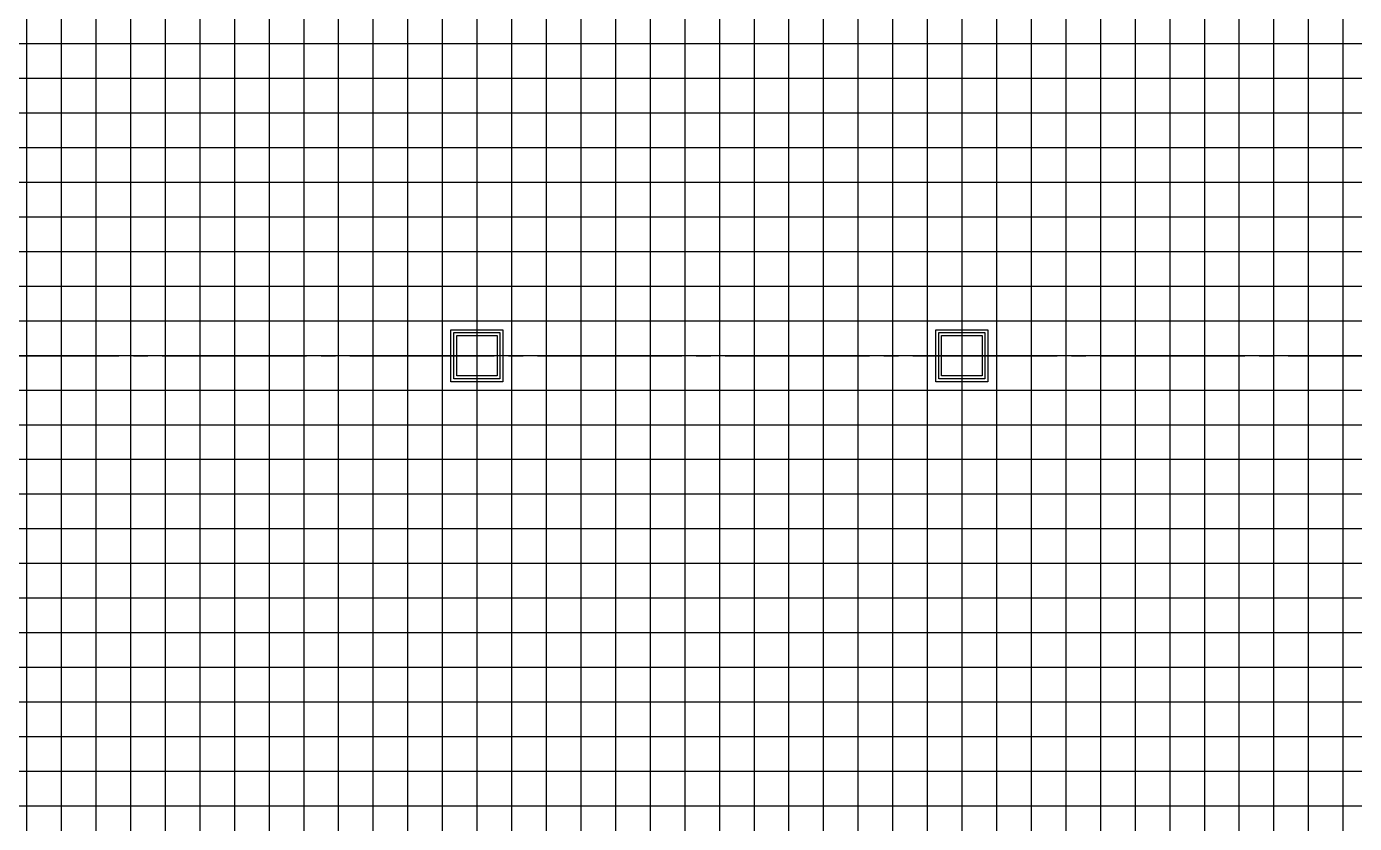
# Model space of a CAD drawing. Header units: millimetres. Extents: x -960 to 41501, y -1010 to 11880.
# Drawn here: x 5220 to 7520, y 690 to 2070 of the extents above; entities that cross this region are included whole.
import ezdxf
from ezdxf.enums import TextEntityAlignment as Align

# ---------------------------------------------------------------- set-up
doc = ezdxf.new("R2010")
doc.units = ezdxf.units.MM
doc.header["$LTSCALE"] = 100
doc.linetypes.add('X-S-FAB-L10$0$COL-CEN-LIN', pattern=[3.25, 2.5, -0.25, 0.25, -0.25])
for name, color, linetype in [('0-XREF', 7, 'Continuous'), ('188K-SM-03-F10-ARCH-PA-Y2257103$0$K-P1S-4.2-單抗', 53, 'Continuous'), ('188K-SM-03-F10-ARCH-RF-Y2257103$0$K-RF-0.55', 191, 'Continuous'), ('188K-SM-03-F10-ARCH-RF-Y2257103$0$K-RF-0.55-AREA', 6, 'Continuous'), ('X-S-FAB-L10$0$0-DIM-TXT', 8, 'Continuous'), ('X-S-FAB-L10$0$BLOCK', 8, 'Continuous'), ('X-S-FAB-L10$0$CCL', 8, 'X-S-FAB-L10$0$COL-CEN-LIN'), ('X-S-FAB-L10$0$COL-S', 8, 'Continuous')]:
    doc.layers.add(name, color=color, linetype=linetype)
doc.styles.add('X-S-FAB-L10$0$CHINA', font='simplex.shx', dxfattribs={"width": 0.75, "bigfont": 'chineset.shx'})
doc.styles.add('X-S-FAB-L10$0$Standard', font='', dxfattribs={"width": 0.8})
doc.styles.add('X-S-FAB-L10$0$TG_NOTE_TEXT', font='simplex.shx', dxfattribs={"width": 0.75, "bigfont": 'chineset.shx'})
doc.styles.get('X-S-FAB-L10$0$Standard').set_extended_font_data('Microsoft JhengHei')

# ---------------------------------------------------------------- blocks, each defined once
blk = doc.blocks.new('X-S-FAB-L10$0$FAB2-L05')
at = {"layer": 'X-S-FAB-L10$0$CCL'}
for p, q in [((-20160, 11005), (-20160, 0)), ((-19320, 11005), (-19320, 0)), ((-26880, 2220), (1210, 2220))]:
    blk.add_line(p, q, dxfattribs=at)
at = {"layer": 'X-S-FAB-L10$0$COL-S'}
for points in [[(-20195, 2255), (-20125, 2255), (-20125, 2185), (-20195, 2185)], [(-19355, 2255), (-19285, 2255), (-19285, 2185), (-19355, 2185)]]:
    blk.add_lwpolyline(points, close=True, dxfattribs=at)
blk = doc.blocks.new('X-S-FAB-L10')
at = {"layer": 'X-S-FAB-L10$0$COL-S'}
for p, q in [((5965, 1535), (6035, 1535)), ((5965, 1465), (5965, 1535)), ((6035, 1535), (6035, 1465)), ((6805, 1535), (6875, 1535)), ((6805, 1465), (6805, 1535)), ((6875, 1535), (6875, 1465)), ((6035, 1465), (5965, 1465)), ((6875, 1465), (6805, 1465))]:
    blk.add_line(p, q, dxfattribs=at)
at = {"layer": 'X-S-FAB-L10$0$BLOCK'}
blk.add_blockref('X-S-FAB-L10$0$FAB2-L05', (26160, -720), dxfattribs=at)
at = {"style": 'X-S-FAB-L10$0$TG_NOTE_TEXT', "width": 0.5, "flags": 1}
for p in [(7463.3, 9020), (18268.3, 8649), (11197.8, 4800.2), (16485.8, 4800.2), (25420.3, 2635), (13360, 320, 0), (7463.3, -33.3)]:
    blk.add_attdef('WH', text='', height=20, dxfattribs=at).set_placement(p, align=Align.BOTTOM_LEFT)
at = {"width": 0.5}
for style, p in [('X-S-FAB-L10$0$TG_NOTE_TEXT', (7585, 9020)), ('X-S-FAB-L10$0$TG_NOTE_TEXT', (18390, 8649)), ('X-S-FAB-L10$0$TG_NOTE_TEXT', (11117.5, 4813.5)), ('X-S-FAB-L10$0$TG_NOTE_TEXT', (16607.5, 4813.5)), ('X-S-FAB-L10$0$TG_NOTE_TEXT', (25350, 2635)), ('X-S-FAB-L10$0$Standard', (13129.4, 325, 0)), ('X-S-FAB-L10$0$TG_NOTE_TEXT', (7585, -20))]:
    blk.add_attdef('DESC', text='', height=10, dxfattribs=dict(at, style=style)).set_placement(p, align=Align.BOTTOM_LEFT)
for tag, style, p in [('TYPE', 'X-S-FAB-L10$0$TG_NOTE_TEXT', (7619.3, 9020)), ('NO', 'X-S-FAB-L10$0$TG_NOTE_TEXT', (7650.1, 9020)), ('TYPE', 'X-S-FAB-L10$0$TG_NOTE_TEXT', (18424.2, 8649)), ('NO', 'X-S-FAB-L10$0$TG_NOTE_TEXT', (18455, 8649)), ('NO', 'X-S-FAB-L10$0$TG_NOTE_TEXT', (11088.6, 4813.5)), ('TYPE', 'X-S-FAB-L10$0$TG_NOTE_TEXT', (11151.8, 4813.5)), ('TYPE', 'X-S-FAB-L10$0$TG_NOTE_TEXT', (16641.8, 4813.5)), ('NO', 'X-S-FAB-L10$0$TG_NOTE_TEXT', (16672.6, 4813.5)), ('NO', 'X-S-FAB-L10$0$TG_NOTE_TEXT', (25313, 2635)), ('TYPE', 'X-S-FAB-L10$0$TG_NOTE_TEXT', (25350, 2635)), ('NO', 'X-S-FAB-L10$0$Standard', (13100, 320, 0)), ('TYPE', 'X-S-FAB-L10$0$Standard', (13129.4, 320, 0)), ('TYPE', 'X-S-FAB-L10$0$TG_NOTE_TEXT', (7619.3, -20)), ('NO', 'X-S-FAB-L10$0$TG_NOTE_TEXT', (7650.1, -20))]:
    blk.add_attdef(tag, text='', height=10, dxfattribs=dict(at, style=style)).set_placement(p, align=Align.BOTTOM_RIGHT)
for rotation, style, p in [(180, 'X-S-FAB-L10$0$Standard', (317.6, 7480)), (180, 'X-S-FAB-L10$0$Standard', (1217.6, 7480)), (90, 'X-S-FAB-L10$0$TG_NOTE_TEXT', (24310, 3647.5)), (270, 'X-S-FAB-L10$0$TG_NOTE_TEXT', (17080, 1605))]:
    blk.add_attdef('DESC', text='', height=10, rotation=rotation, dxfattribs=dict(at, style=style)).set_placement(p, align=Align.BOTTOM_LEFT)
for tag, rotation, style, p in [('TYPE', 180, 'X-S-FAB-L10$0$Standard', (317.6, 7480)), ('NO', 180, 'X-S-FAB-L10$0$Standard', (347, 7480)), ('TYPE', 180, 'X-S-FAB-L10$0$Standard', (1217.6, 7480)), ('NO', 180, 'X-S-FAB-L10$0$Standard', (1247, 7480)), ('TYPE', 90, 'X-S-FAB-L10$0$TG_NOTE_TEXT', (24310, 3647.5)), ('NO', 90, 'X-S-FAB-L10$0$TG_NOTE_TEXT', (24310, 3610.5)), ('TYPE', 270, 'X-S-FAB-L10$0$TG_NOTE_TEXT', (17080, 1605)), ('NO', 270, 'X-S-FAB-L10$0$TG_NOTE_TEXT', (17080, 1573))]:
    blk.add_attdef(tag, text='', height=10, rotation=rotation, dxfattribs=dict(at, style=style)).set_placement(p, align=Align.BOTTOM_RIGHT)
at = {"style": 'X-S-FAB-L10$0$TG_NOTE_TEXT', "width": 0.5, "flags": 1}
for rotation, p in [(180, (43, 7480)), (180, (943, 7480)), (90, (24310, 3717.8)), (270, (17080, 1711.7))]:
    blk.add_attdef('WH', text='', height=20, rotation=rotation, dxfattribs=at).set_placement(p, align=Align.BOTTOM_LEFT)
at = {"layer": 'X-S-FAB-L10$0$0-DIM-TXT', "style": 'X-S-FAB-L10$0$CHINA', "width": 0.75}
for p in [(667.4, 7855.1, -2689.4), (22627.4, 6728.8), (25644.7, 6728.8), (24778.8, 5569.1), (1118.3, 4980), (417.8, 4594.6), (23874.8, 4355), (22927.4, 4330.1), (23749.9, 3901.4), (417.8, 3765.2), (1118.3, 3730), (417.8, 3115.8), (536.9, 2227.8), (16909, 1782.7), (888.4, 880.5), (16977.4, 750), (18878.8, 750), (25641.2, 553.2), (21364, 526.9)]:
    blk.add_attdef('HIG', text='', height=80, dxfattribs=at).set_placement(p, align=Align.MIDDLE_LEFT)
blk = doc.blocks.new('188K-SM-03-F10-ARCH-RF-Y2257103')
at = {"layer": '188K-SM-03-F10-ARCH-RF-Y2257103$0$K-RF-0.55'}
for p, q in [((6900, 9035), (6900, -35)), ((6960, 9035), (6960, -35)), ((7020, 9035), (7020, -35)), ((7080, 9035), (7080, -35)), ((7140, 9035), (7140, -35)), ((7200, 9035), (7200, -35)), ((7260, 9035), (7260, -35)), ((7320, 9035), (7320, -35)), ((7380, 9035), (7380, -35)), ((7440, 9035), (7440, -35)), ((7500, 9035), (7500, -35)), ((5220, 9012.5), (5220, -12.5)), ((5280, 9012.5), (5280, -12.5)), ((5340, 9012.5), (5340, -12.5)), ((5400, 9012.5), (5400, -12.5)), ((5460, 9012.5), (5460, -12.5)), ((5520, 9012.5), (5520, -12.5)), ((5580, 9012.5), (5580, -12.5)), ((5640, 9012.5), (5640, -12.5)), ((5700, 9012.5), (5700, -12.5)), ((5760, 9012.5), (5760, -12.5)), ((5820, 9012.5), (5820, -12.5)), ((5880, 9012.5), (5880, -12.5)), ((5940, 9012.5), (5940, -12.5)), ((6060, 9012.5), (6060, -12.5)), ((6120, 9012.5), (6120, -12.5)), ((6180, 9012.5), (6180, -12.5)), ((6240, 9012.5), (6240, -12.5)), ((6300, 9012.5), (6300, -12.5)), ((6360, 9012.5), (6360, -12.5)), ((6420, 9012.5), (6420, -12.5)), ((6480, 9012.5), (6480, -12.5)), ((6540, 9012.5), (6540, -12.5)), ((6600, 9012.5), (6600, -12.5)), ((6660, 9012.5), (6660, -12.5)), ((6720, 9012.5), (6720, -12.5)), ((6780, 9012.5), (6780, -12.5)), ((6000, 8965), (6000, 35)), ((6840, 8965), (6840, 35)), ((16750, 2040), (1845, 2040)), ((16750, 1980), (1845, 1980)), ((16750, 1920), (1845, 1920)), ((16750, 1860), (1845, 1860)), ((16750, 1800), (1845, 1800)), ((16750, 1740), (1845, 1740)), ((16750, 1680), (1845, 1680)), ((16750, 1620), (1845, 1620)), ((16750, 1560), (1845, 1560)), ((16750, 1500), (1845, 1500)), ((16750, 1440), (1845, 1440)), ((16750, 1380), (1845, 1380)), ((16750, 1320), (1845, 1320)), ((16750, 1260), (1845, 1260)), ((16750, 1200), (1845, 1200)), ((16750, 1140), (1845, 1140)), ((16750, 1080), (1845, 1080)), ((16750, 1020), (1845, 1020)), ((16750, 960), (1845, 960)), ((16750, 900), (1845, 900)), ((16750, 840), (1845, 840)), ((16750, 780), (1845, 780)), ((16750, 720), (1845, 720))]:
    blk.add_line(p, q, dxfattribs=at)
at = {"layer": '188K-SM-03-F10-ARCH-RF-Y2257103$0$K-RF-0.55-AREA'}
for points in [[(5965, 1535), (6035, 1535), (6035, 1465), (5965, 1465)], [(6805, 1535), (6875, 1535), (6875, 1465), (6805, 1465)]]:
    blk.add_lwpolyline(points, close=True, dxfattribs=at)
blk = doc.blocks.new('188K-SM-03-F10-ARCH-PA-Y2257103')
at = {"layer": '188K-SM-03-F10-ARCH-PA-Y2257103$0$K-P1S-4.2-單抗'}
for points in [[(5955, 1545), (6045, 1545), (6045, 1455), (5955, 1455)], [(6795, 1545), (6885, 1545), (6885, 1455), (6795, 1455)], [(5960, 1540), (6040, 1540), (6040, 1460), (5960, 1460)], [(6800, 1540), (6880, 1540), (6880, 1460), (6800, 1460)]]:
    blk.add_lwpolyline(points, close=True, dxfattribs=at)

msp = doc.modelspace()

# ---------------------------------------------------------------- block references
for name in ['X-S-FAB-L10', '188K-SM-03-F10-ARCH-RF-Y2257103']:
    msp.add_blockref(name, (0, 0))
at = {"layer": '0-XREF'}
msp.add_blockref('188K-SM-03-F10-ARCH-PA-Y2257103', (0, 0), dxfattribs=at)

doc.saveas('drawing.dxf')
